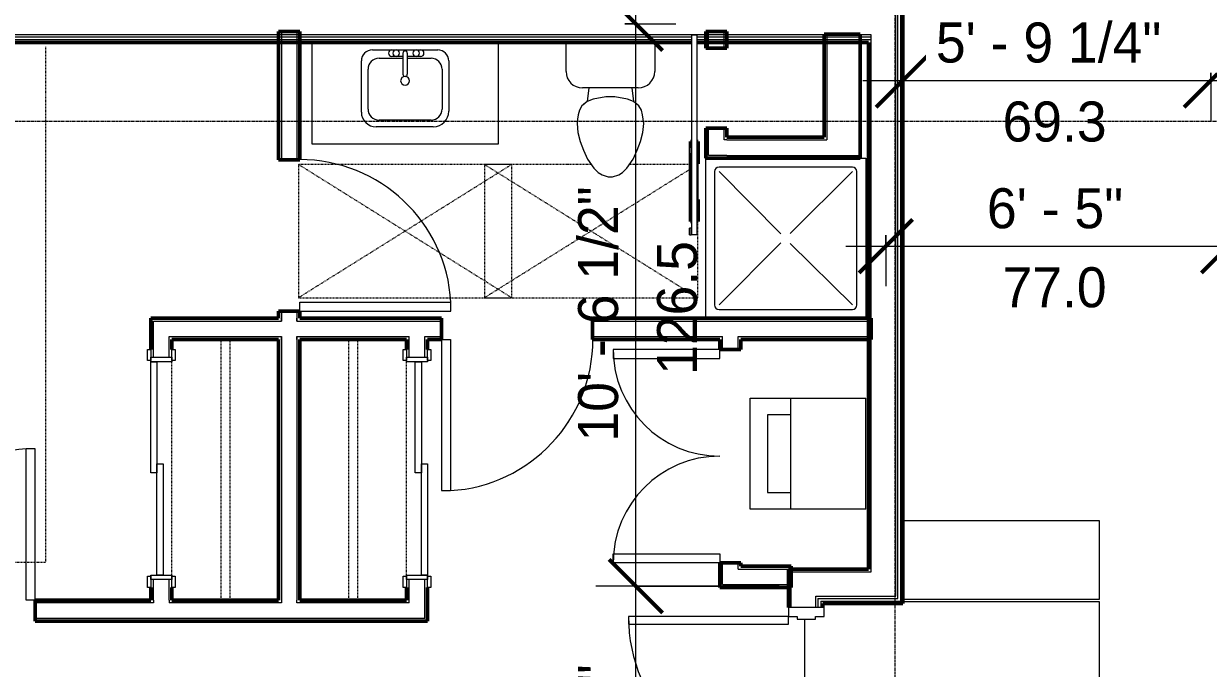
# Model space of a CAD drawing. Header units: inches. Extents: x -4217 to -1814, y 9706 to 12425.
# Drawn here: x -3677.4 to -3410.9, y 10693.2 to 10838.2 of the extents above; entities that cross this region are included whole.
import ezdxf

# ---------------------------------------------------------------- set-up
doc = ezdxf.new("R2010")
doc.units = ezdxf.units.IN
doc.header["$MEASUREMENT"] = 0
doc.linetypes.add('Dash', pattern=[0.25, 0.125, -0.125])
doc.linetypes.add('Grid Line 1_2_', pattern=[0.875, 0.5, -0.125, 0.125, -0.125])
for name, color, linetype, lineweight in [('A-ANNO-DIMS', 211, 'Continuous', 9), ('A-ANNO-DIMS-96', 211, 'Continuous', 9), ('A-DOOR-1', 7, 'Continuous', 9), ('A-DOOR-2', 50, 'Continuous', 20), ('A-DOOR-4', 10, 'Continuous', 13), ('A-DOOR-5', 250, 'Continuous', 50), ('A-DOOR-6', 31, 'Continuous', 20), ('A-DOOR-7', 31, 'Continuous', 9), ('A-DOOR-FRAM', 31, 'Continuous', 20), ('A-DOOR-FRAM-1', 50, 'Continuous', 20), ('A-FLOR', 192, 'Continuous', 13), ('A-GENM-HDLN-1', 7, 'Dash', 9), ('A-WALL', 113, 'Continuous', 13), ('A-WALL-3', 250, 'Continuous', 50), ('A-WALL-4', 10, 'Continuous', 13), ('I-FURN-HDLN-1', 7, 'Dash', 9), ('I-WALL-3', 2, 'Continuous', 50), ('P-SANR-FIXT-2', 7, 'Continuous', 9), ('Q-CASE-3', 7, 'Continuous', 9), ('Q-CASE-HDLN-1', 7, 'Dash', 9), ('S-GRID-1', 1, 'Grid Line 1_2_', 9)]:
    doc.layers.add(name, color=color, linetype=linetype, lineweight=lineweight)
doc.styles.add('Century Gothic', font='ufonts.com_century-gothic.ttf', dxfattribs={"height": 9})
doc.dimstyles.new('OD__1_16__Tol__', dxfattribs={"dimscale": 12, "dimtxt": 9.397514, "dimasz": 1, "dimexe": 0.75, "dimexo": 0.5, "dimgap": 0.125, "dimtad": 1, "dimdec": 4, "dimrnd": 0.0625, "dimzin": 3, "dimdsep": 46, "dimlunit": 4, "dimtxsty": 'Century Gothic', "dimblk1": 'OBLIQUE', "dimblk2": 'OBLIQUE', "dimsah": 1, "dimcen": 0.09, "dimdle": 0.75, "dimazin": 0, "dimtfac": 1, "dimtdec": 4, "dimtix": 1, "dimtmove": 0, "dimatfit": 3, "dimfxl": 1, "dimtvp": 1, "dimtfill": 1, "dimfrac": 2, "dimtolj": 1, "dimtzin": 0, "dimarcsym": 2})

# ---------------------------------------------------------------- blocks, each defined once
blk = doc.blocks.new('DIMBLOCK18-FLOOR PLAN - 2ND FLOOR')
at = {"layer": 'A-ANNO-DIMS-96', "lineweight": 50}
for p, q in [((-3479.55, 10825.42), (-3473.55, 10831.42)), ((-3410.3, 10825.42), (-3404.3, 10831.42)), ((-3479.55, 10825.42), (-3485.55, 10819.42)), ((-3410.3, 10825.42), (-3416.3, 10819.42))]:
    blk.add_line(p, q, dxfattribs=at)
at = {"layer": 'A-ANNO-DIMS-96'}
for p, q in [((-3479.55, 10827.91), (-3479.55, 10816.42)), ((-3479.55, 10825.42), (-3479.55, 10827.91)), ((-3410.3, 10827.91), (-3410.3, 10816.42)), ((-3410.3, 10825.42), (-3410.3, 10827.91)), ((-3488.55, 10825.42), (-3401.3, 10825.42))]:
    blk.add_line(p, q, dxfattribs=at)
at = {"layer": 'A-ANNO-DIMS-96', "color": 0, "insert": (-3457.16, 10820.69), "char_height": 9, "width": 29.356, "attachment_point": 1, "line_spacing_factor": 0.984502, "style": 'Century Gothic', "bg_fill": 3, "box_fill_scale": 1.25, "bg_fill_color": 256, "bg_fill_true_color": 13158600, "bg_fill_transparency": 0}
blk.add_mtext('69.3', dxfattribs=at)
at = {"layer": 'A-ANNO-DIMS-96', "color": 0, "insert": (-3472.15, 10838.46), "char_height": 9, "width": 65.3351, "attachment_point": 1, "line_spacing_factor": 0.984502, "style": 'Century Gothic', "bg_fill": 3, "box_fill_scale": 1.25, "bg_fill_color": 256, "bg_fill_true_color": 13158600, "bg_fill_transparency": 0}
blk.add_mtext('5\' - 9 1/4"', dxfattribs=at)
blk = doc.blocks.new('_Oblique')
at = {"color": 0, "linetype": 'ByBlock', "lineweight": -2}
blk.add_line((-0.5, -0.5), (0.5, 0.5), dxfattribs=at)
blk = doc.blocks.new('DIMBLOCK19-FLOOR PLAN - 2ND FLOOR')
at = {"layer": 'A-ANNO-DIMS-96', "lineweight": 50}
for p, q in [((-3483.42, 10788.14), (-3477.42, 10794.14)), ((-3406.42, 10788.14), (-3400.42, 10794.14)), ((-3483.42, 10788.14), (-3489.42, 10782.14)), ((-3406.42, 10788.14), (-3412.42, 10782.14))]:
    blk.add_line(p, q, dxfattribs=at)
at = {"layer": 'A-ANNO-DIMS-96'}
for p, q in [((-3483.42, 10790.63), (-3483.42, 10779.14)), ((-3483.42, 10788.14), (-3483.42, 10790.63)), ((-3406.42, 10790.63), (-3406.42, 10779.14)), ((-3406.42, 10788.14), (-3406.42, 10790.63)), ((-3492.42, 10788.14), (-3397.42, 10788.14))]:
    blk.add_line(p, q, dxfattribs=at)
at = {"layer": 'A-ANNO-DIMS-96', "color": 0, "char_height": 9, "attachment_point": 1, "line_spacing_factor": 0.984502, "style": 'Century Gothic', "bg_fill": 3, "box_fill_scale": 1.25, "bg_fill_color": 256, "bg_fill_true_color": 13158600, "bg_fill_transparency": 0}
for s, insert, width in [('6\' - 5"', (-3460.66, 10801.18), 37.7691), ('77.0', (-3457.16, 10783.41), 29.356)]:
    blk.add_mtext(s, dxfattribs=dict(at, insert=insert, width=width))
blk = doc.blocks.new('DIMBLOCK28-FLOOR PLAN - 2ND FLOOR')
at = {"layer": 'A-ANNO-DIMS-96', "lineweight": 50}
for p, q in [((-3539.61, 10711.66), (-3545.61, 10717.66)), ((-3539.61, 10711.66), (-3533.61, 10705.66)), ((-3539.61, 10646.69), (-3545.61, 10652.69)), ((-3539.61, 10646.69), (-3533.61, 10640.69))]:
    blk.add_line(p, q, dxfattribs=at)
at = {"layer": 'A-ANNO-DIMS-96'}
for p, q in [((-3507.42, 10711.66), (-3548.61, 10711.66)), ((-3539.61, 10646.69), (-3539.61, 10711.66)), ((-3539.61, 10711.66), (-3507.42, 10711.66)), ((-3507.42, 10646.69), (-3548.61, 10646.69)), ((-3539.61, 10646.69), (-3507.42, 10646.69))]:
    blk.add_line(p, q, dxfattribs=at)
at = {"layer": 'A-ANNO-DIMS-96', "color": 0, "char_height": 9, "attachment_point": 1, "rotation": 90, "line_spacing_factor": 0.984502, "style": 'Century Gothic', "bg_fill": 3, "box_fill_scale": 1.25, "bg_fill_color": 256, "bg_fill_true_color": 13158600, "bg_fill_transparency": 0}
for s, insert, width in [('5\' - 5"', (-3552.64, 10663.44), 37.7691), ('65.0', (-3534.87, 10666.95), 29.356)]:
    blk.add_mtext(s, dxfattribs=dict(at, insert=insert, width=width))
blk = doc.blocks.new('DIMBLOCK29-FLOOR PLAN - 2ND FLOOR')
at = {"layer": 'A-ANNO-DIMS-96', "lineweight": 50}
for p, q in [((-3539.61, 10838.19), (-3545.61, 10844.19)), ((-3539.61, 10838.19), (-3533.61, 10832.19)), ((-3539.61, 10711.66), (-3545.61, 10717.66)), ((-3539.61, 10711.66), (-3533.61, 10705.66))]:
    blk.add_line(p, q, dxfattribs=at)
at = {"layer": 'A-ANNO-DIMS-96'}
for p, q in [((-3542.09, 10838.19), (-3530.61, 10838.19)), ((-3539.61, 10838.19), (-3542.09, 10838.19)), ((-3539.61, 10711.66), (-3539.61, 10838.19)), ((-3507.42, 10711.66), (-3548.61, 10711.66)), ((-3539.61, 10711.66), (-3507.42, 10711.66))]:
    blk.add_line(p, q, dxfattribs=at)
at = {"layer": 'A-ANNO-DIMS-96', "color": 0, "char_height": 9, "attachment_point": 1, "rotation": 90, "line_spacing_factor": 0.984502, "style": 'Century Gothic', "bg_fill": 3, "box_fill_scale": 1.25, "bg_fill_color": 256, "bg_fill_true_color": 13158600, "bg_fill_transparency": 0}
for s, insert, width in [('10\' - 6 1/2"', (-3552.64, 10744.2), 73.7481), ('126.5', (-3534.87, 10759.19), 37.7691)]:
    blk.add_mtext(s, dxfattribs=dict(at, insert=insert, width=width))
blk = doc.blocks.new('DIMBLOCK30-FLOOR PLAN - 2ND FLOOR')
at = {"layer": 'A-ANNO-DIMS-96', "lineweight": 50}
for p, q in [((-3539.61, 10964.71), (-3545.61, 10970.71)), ((-3539.61, 10964.71), (-3533.61, 10958.71)), ((-3539.61, 10838.19), (-3545.61, 10844.19)), ((-3539.61, 10838.19), (-3533.61, 10832.19))]:
    blk.add_line(p, q, dxfattribs=at)
at = {"layer": 'A-ANNO-DIMS-96'}
for p, q in [((-3507.42, 10964.71), (-3548.61, 10964.71)), ((-3539.61, 10838.19), (-3539.61, 10964.71)), ((-3539.61, 10964.71), (-3507.42, 10964.71)), ((-3542.09, 10838.19), (-3530.61, 10838.19)), ((-3539.61, 10838.19), (-3542.09, 10838.19))]:
    blk.add_line(p, q, dxfattribs=at)
at = {"layer": 'A-ANNO-DIMS-96', "color": 0, "char_height": 9, "attachment_point": 1, "rotation": 90, "line_spacing_factor": 0.984502, "style": 'Century Gothic', "bg_fill": 3, "box_fill_scale": 1.25, "bg_fill_color": 256, "bg_fill_true_color": 13158600, "bg_fill_transparency": 0}
for s, insert, width in [('10\' - 6 1/2"', (-3552.64, 10870.72), 73.7481), ('126.5', (-3534.87, 10885.71), 37.7691)]:
    blk.add_mtext(s, dxfattribs=dict(at, insert=insert, width=width))

msp = doc.modelspace()

# ---------------------------------------------------------------- linework, layer by layer
at = {"layer": 'A-DOOR-1'}
for p, q in [((-3649.49874, 10764.9144), (-3648.74874, 10764.9144)), ((-3649.49874, 10762.4144), (-3649.49874, 10764.9144)), ((-3648.74874, 10764.9144), (-3648.74874, 10762.4144)), ((-3643.99874, 10764.9144), (-3643.24874, 10764.9144)), ((-3643.99874, 10762.4144), (-3643.99874, 10764.9144)), ((-3643.24874, 10764.9144), (-3643.24874, 10762.4144)), ((-3591.99874, 10764.9144), (-3591.24874, 10764.9144)), ((-3591.99874, 10762.4144), (-3591.99874, 10764.9144)), ((-3591.24874, 10764.9144), (-3591.24874, 10762.4144)), ((-3586.49874, 10764.9144), (-3585.74874, 10764.9144)), ((-3586.49874, 10762.4144), (-3586.49874, 10764.9144)), ((-3585.74874, 10764.9144), (-3585.74874, 10762.4144)), ((-3648.74874, 10762.4144), (-3649.49874, 10762.4144)), ((-3643.24874, 10762.4144), (-3643.99874, 10762.4144)), ((-3591.24874, 10762.4144), (-3591.99874, 10762.4144)), ((-3585.74874, 10762.4144), (-3586.49874, 10762.4144)), ((-3649.49874, 10713.9144), (-3648.74874, 10713.9144)), ((-3649.49874, 10711.4144), (-3649.49874, 10713.9144)), ((-3648.74874, 10713.9144), (-3648.74874, 10711.4144)), ((-3643.99874, 10713.9144), (-3643.24874, 10713.9144)), ((-3643.99874, 10711.4144), (-3643.99874, 10713.9144)), ((-3643.24874, 10713.9144), (-3643.24874, 10711.4144)), ((-3591.99874, 10713.9144), (-3591.24874, 10713.9144)), ((-3591.99874, 10711.4144), (-3591.99874, 10713.9144)), ((-3591.24874, 10713.9144), (-3591.24874, 10711.4144)), ((-3586.49874, 10713.9144), (-3585.74874, 10713.9144)), ((-3586.49874, 10711.4144), (-3586.49874, 10713.9144)), ((-3585.74874, 10713.9144), (-3585.74874, 10711.4144)), ((-3648.74874, 10711.4144), (-3649.49874, 10711.4144)), ((-3643.24874, 10711.4144), (-3643.99874, 10711.4144)), ((-3591.24874, 10711.4144), (-3591.99874, 10711.4144)), ((-3585.74874, 10711.4144), (-3586.49874, 10711.4144))]:
    msp.add_line(p, q, dxfattribs=at)
for centre, start, end in [((-3615.24874, 10773.55351), 3.365687, 90), ((-3674.79874, 10708.5394), 93.365687, 180)]:
    msp.add_arc(centre, 34.06659, start, end, dxfattribs=at)
at = {"layer": 'A-DOOR-2'}
for p, q in [((-3615.24874, 10775.55351), (-3581.2409, 10775.55351)), ((-3615.24874, 10773.55351), (-3615.24874, 10775.55351)), ((-3581.2409, 10773.55351), (-3581.2409, 10775.55351)), ((-3615.24874, 10773.55351), (-3581.2409, 10773.55351)), ((-3583.37374, 10767.17851), (-3583.37374, 10733.17067)), ((-3583.37374, 10767.17851), (-3581.37374, 10767.17851)), ((-3581.37374, 10767.17851), (-3581.37374, 10733.17067)), ((-3648.74874, 10762.1644), (-3647.37374, 10762.1644)), ((-3648.74874, 10737.1644), (-3648.74874, 10762.1644)), ((-3647.37374, 10762.1644), (-3647.37374, 10737.1644)), ((-3589.24874, 10762.1644), (-3587.87374, 10762.1644)), ((-3589.24874, 10737.1644), (-3589.24874, 10762.1644)), ((-3587.87374, 10762.1644), (-3587.87374, 10737.1644)), ((-3676.79874, 10708.5394), (-3676.79874, 10742.54723)), ((-3674.79874, 10742.54723), (-3676.79874, 10742.54723)), ((-3674.79874, 10708.5394), (-3674.79874, 10742.54723)), ((-3647.37374, 10737.1644), (-3648.74874, 10737.1644)), ((-3647.37374, 10739.1644), (-3645.99874, 10739.1644)), ((-3647.37374, 10714.1644), (-3647.37374, 10739.1644)), ((-3645.99874, 10739.1644), (-3645.99874, 10714.1644)), ((-3587.87374, 10737.1644), (-3589.24874, 10737.1644)), ((-3587.87374, 10739.1644), (-3586.49874, 10739.1644)), ((-3587.87374, 10714.1644), (-3587.87374, 10739.1644)), ((-3586.49874, 10739.1644), (-3586.49874, 10714.1644)), ((-3583.37374, 10733.17067), (-3581.37374, 10733.17067)), ((-3645.99874, 10714.1644), (-3647.37374, 10714.1644)), ((-3586.49874, 10714.1644), (-3587.87374, 10714.1644)), ((-3674.79874, 10708.5394), (-3676.79874, 10708.5394))]:
    msp.add_line(p, q, dxfattribs=at)
at = {"layer": 'A-DOOR-FRAM'}
for p, q in [((-3499.23624, 10704.2644), (-3499.23624, 10704.8894)), ((-3499.23624, 10704.8894), (-3497.29874, 10704.8894)), ((-3497.29874, 10704.8894), (-3497.29874, 10706.8894))]:
    msp.add_line(p, q, dxfattribs=at)
at = {"layer": 'A-DOOR-FRAM-1'}
for p, q in [((-3648.74874, 10763.1644), (-3643.99874, 10763.1644)), ((-3648.74874, 10762.1644), (-3648.74874, 10763.1644)), ((-3643.99874, 10762.1644), (-3648.74874, 10762.1644)), ((-3643.99874, 10763.1644), (-3643.99874, 10762.1644)), ((-3591.24874, 10763.1644), (-3586.49874, 10763.1644)), ((-3591.24874, 10762.1644), (-3591.24874, 10763.1644)), ((-3586.49874, 10762.1644), (-3591.24874, 10762.1644)), ((-3586.49874, 10763.1644), (-3586.49874, 10762.1644)), ((-3648.74874, 10713.1644), (-3648.74874, 10714.1644)), ((-3648.74874, 10714.1644), (-3643.99874, 10714.1644)), ((-3643.99874, 10713.1644), (-3648.74874, 10713.1644)), ((-3643.99874, 10714.1644), (-3643.99874, 10713.1644)), ((-3591.24874, 10714.1644), (-3586.49874, 10714.1644)), ((-3591.24874, 10713.1644), (-3591.24874, 10714.1644)), ((-3586.49874, 10713.1644), (-3591.24874, 10713.1644)), ((-3586.49874, 10714.1644), (-3586.49874, 10713.1644))]:
    msp.add_line(p, q, dxfattribs=at)
at = {"layer": 'A-FLOR'}
for p, q in [((-3435.32374, 10726.40793), (-3479.54874, 10726.40793)), ((-3435.32374, 10708.7894), (-3435.32374, 10726.40793)), ((-3479.54874, 10708.7894), (-3435.32374, 10708.7894)), ((-3435.32374, 10708.1644), (-3479.54874, 10708.1644)), ((-3435.32374, 10669.5144), (-3435.32374, 10708.1644)), ((-3501.67374, 10704.2644), (-3501.67374, 10669.5144))]:
    msp.add_line(p, q, dxfattribs=at)
at = {"layer": 'A-GENM-HDLN-1'}
for p, q in [((-3615.54874, 10776.55351), (-3567.54874, 10806.55351)), ((-3615.54874, 10806.55351), (-3567.54874, 10776.55351)), ((-3567.54874, 10806.55351), (-3615.54874, 10806.55351)), ((-3615.54874, 10806.55351), (-3615.54874, 10776.55351)), ((-3573.72374, 10806.55351), (-3573.72374, 10776.55351)), ((-3567.54874, 10776.55351), (-3567.54874, 10806.55351)), ((-3615.54874, 10776.55351), (-3567.54874, 10776.55351))]:
    msp.add_line(p, q, dxfattribs=at)
at = {"layer": 'A-WALL'}
for p, q in [((-3481.17374, 10709.4144), (-3481.17374, 10966.9644)), ((-3480.67374, 10708.9144), (-3480.67374, 10967.4644)), ((-3480.04874, 10708.2894), (-3480.04874, 10968.0894)), ((-3486.67374, 10835.6894), (-3852.47374, 10835.6894)), ((-3486.67374, 10714.9144), (-3486.67374, 10835.6894)), ((-3527.12143, 10835.1894), (-3852.47374, 10835.1894)), ((-3527.12113, 10834.5644), (-3852.47374, 10834.5644)), ((-3486.67374, 10835.1894), (-3525.87166, 10835.1894)), ((-3486.67374, 10834.5644), (-3525.87166, 10834.5644)), ((-3504.67374, 10714.9144), (-3486.67374, 10714.9144)), ((-3504.67374, 10706.8894), (-3504.67374, 10714.9144)), ((-3499.17374, 10709.4144), (-3481.17374, 10709.4144)), ((-3499.17374, 10706.8894), (-3499.17374, 10709.4144)), ((-3498.67374, 10708.9144), (-3480.67374, 10708.9144)), ((-3498.67374, 10708.9144), (-3498.67374, 10706.8894)), ((-3498.04874, 10708.2894), (-3479.54874, 10708.2894)), ((-3498.04874, 10708.2894), (-3498.04874, 10706.8894))]:
    msp.add_line(p, q, dxfattribs=at)
at = {"layer": 'A-WALL-3'}
for p, q in [((-3615.24874, 10836.4394), (-3619.99874, 10836.4394)), ((-3619.99874, 10836.4394), (-3619.99874, 10807.55351)), ((-3615.24874, 10807.55351), (-3615.24874, 10836.4394)), ((-3497.29874, 10835.8144), (-3497.29874, 10812.67851)), ((-3619.99874, 10807.55351), (-3615.24874, 10807.55351)), ((-3648.74874, 10771.92851), (-3648.74874, 10764.9144)), ((-3648.12374, 10771.92851), (-3648.74874, 10771.92851)), ((-3643.99874, 10771.92851), (-3648.12374, 10771.92851)), ((-3619.99874, 10771.92851), (-3643.99874, 10771.92851)), ((-3615.24874, 10773.55351), (-3619.99874, 10773.55351)), ((-3619.99874, 10773.55351), (-3619.99874, 10771.92851)), ((-3615.24874, 10771.92851), (-3615.24874, 10773.55351)), ((-3583.37374, 10771.92851), (-3615.24874, 10771.92851)), ((-3583.37374, 10767.17851), (-3583.37374, 10771.92851)), ((-3643.99874, 10767.17851), (-3619.99874, 10767.17851)), ((-3643.99874, 10764.9144), (-3643.99874, 10767.17851)), ((-3619.99874, 10767.17851), (-3619.99874, 10708.5394)), ((-3615.24874, 10767.17851), (-3591.24874, 10767.17851)), ((-3615.24874, 10708.5394), (-3615.24874, 10767.17851)), ((-3591.24874, 10767.17851), (-3591.24874, 10764.9144)), ((-3586.49874, 10764.9144), (-3586.49874, 10767.17851)), ((-3586.49874, 10767.17851), (-3583.37374, 10767.17851)), ((-3648.74874, 10711.4144), (-3648.74874, 10708.5394)), ((-3643.99874, 10708.5394), (-3643.99874, 10711.4144)), ((-3591.24874, 10711.4144), (-3591.24874, 10708.5394)), ((-3586.49874, 10703.7894), (-3586.49874, 10711.4144)), ((-3648.74874, 10708.5394), (-3674.79874, 10708.5394)), ((-3674.79874, 10708.5394), (-3674.79874, 10703.7894)), ((-3619.99874, 10708.5394), (-3643.99874, 10708.5394)), ((-3591.24874, 10708.5394), (-3615.24874, 10708.5394)), ((-3674.79874, 10703.7894), (-3591.24874, 10703.7894)), ((-3591.24874, 10703.7894), (-3587.12374, 10703.7894)), ((-3587.12374, 10703.7894), (-3586.49874, 10703.7894))]:
    msp.add_line(p, q, dxfattribs=at)
at = {"layer": 'A-WALL-4'}
for p, q in [((-3619.37374, 10836.4394), (-3619.37374, 10807.55351)), ((-3615.87374, 10836.4394), (-3615.87374, 10807.55351)), ((-3496.67374, 10835.8144), (-3496.67374, 10812.67851)), ((-3496.67374, 10812.67851), (-3496.67374, 10812.05351)), ((-3619.37374, 10773.55351), (-3619.37374, 10771.92851)), ((-3619.37374, 10771.30351), (-3619.37374, 10771.92851)), ((-3619.37374, 10771.92851), (-3619.37374, 10771.30351)), ((-3615.87374, 10773.55351), (-3615.87374, 10771.92851)), ((-3615.87374, 10771.92851), (-3615.87374, 10771.30351)), ((-3615.87374, 10771.30351), (-3615.87374, 10771.92851)), ((-3648.12374, 10771.30351), (-3644.62374, 10771.30351)), ((-3648.12374, 10763.1644), (-3648.12374, 10771.30351)), ((-3644.62374, 10771.30351), (-3643.99874, 10771.30351)), ((-3643.99874, 10771.30351), (-3619.37374, 10771.30351)), ((-3615.87374, 10771.30351), (-3583.37374, 10771.30351)), ((-3644.62374, 10767.80351), (-3643.99874, 10767.80351)), ((-3644.62374, 10763.1644), (-3644.62374, 10767.80351)), ((-3643.99874, 10767.80351), (-3619.37374, 10767.80351)), ((-3619.37374, 10767.17851), (-3619.37374, 10767.80351)), ((-3619.37374, 10767.80351), (-3619.37374, 10767.17851)), ((-3619.37374, 10767.17851), (-3619.37374, 10708.5394)), ((-3615.87374, 10767.80351), (-3615.87374, 10767.17851)), ((-3615.87374, 10767.80351), (-3590.62374, 10767.80351)), ((-3615.87374, 10767.17851), (-3615.87374, 10767.80351)), ((-3615.87374, 10767.17851), (-3615.87374, 10708.5394)), ((-3590.62374, 10767.17851), (-3590.62374, 10767.80351)), ((-3590.62374, 10763.1644), (-3590.62374, 10767.17851)), ((-3587.12374, 10767.17851), (-3587.12374, 10767.80351)), ((-3587.12374, 10767.80351), (-3583.37374, 10767.80351)), ((-3587.12374, 10763.1644), (-3587.12374, 10767.17851)), ((-3648.12374, 10708.5394), (-3648.12374, 10713.1644)), ((-3644.62374, 10708.5394), (-3644.62374, 10713.1644)), ((-3590.62374, 10707.9144), (-3590.62374, 10713.1644)), ((-3587.12374, 10704.4144), (-3587.12374, 10713.1644)), ((-3648.12374, 10707.9144), (-3674.79874, 10707.9144)), ((-3648.12374, 10708.5394), (-3648.12374, 10707.9144)), ((-3644.62374, 10708.5394), (-3644.62374, 10707.9144)), ((-3619.37374, 10707.9144), (-3644.62374, 10707.9144)), ((-3619.37374, 10708.5394), (-3619.37374, 10707.9144)), ((-3615.87374, 10707.9144), (-3615.87374, 10708.5394)), ((-3591.24874, 10707.9144), (-3615.87374, 10707.9144)), ((-3590.62374, 10707.9144), (-3591.24874, 10707.9144)), ((-3591.24874, 10704.4144), (-3674.79874, 10704.4144)), ((-3590.62374, 10704.4144), (-3591.24874, 10704.4144)), ((-3587.12374, 10704.4144), (-3590.62374, 10704.4144))]:
    msp.add_line(p, q, dxfattribs=at)
at = {"layer": 'I-FURN-HDLN-1'}
for p, q in [((-3672.43367, 10833.0019), (-3672.43367, 10717.0019)), ((-3672.43367, 10717.0019), (-3810.43367, 10717.0019))]:
    msp.add_line(p, q, dxfattribs=at)
at = {"layer": 'I-WALL-3'}
for p, q in [((-3479.54874, 10707.7894), (-3479.54874, 10968.5894)), ((-3852.47374, 10833.9394), (-3527.12084, 10833.9394)), ((-3525.87166, 10833.9394), (-3487.29874, 10833.9394)), ((-3487.29874, 10833.9394), (-3487.29874, 10715.5394)), ((-3487.29874, 10715.5394), (-3505.29874, 10715.5394)), ((-3505.29874, 10715.5394), (-3505.29874, 10706.8894)), ((-3497.54874, 10707.7894), (-3479.54874, 10707.7894)), ((-3497.54874, 10706.8894), (-3497.54874, 10707.7894))]:
    msp.add_line(p, q, dxfattribs=at)
at = {"layer": 'P-SANR-FIXT-2'}
for p, q in [((-3598.89126, 10832.3144), (-3584.20622, 10832.3144)), ((-3598.89126, 10832.3144), (-3584.20622, 10832.3144)), ((-3597.39126, 10830.4394), (-3592.04874, 10830.4394)), ((-3594.54874, 10832.3144), (-3588.04874, 10832.3144)), ((-3592.04874, 10830.8144), (-3594.54874, 10830.8144)), ((-3592.04874, 10831.55059), (-3592.04874, 10826.81224)), ((-3591.04874, 10831.55059), (-3591.04874, 10826.81224)), ((-3588.04874, 10830.8144), (-3591.04874, 10830.8144)), ((-3591.04874, 10830.4394), (-3585.70622, 10830.4394)), ((-3601.39126, 10818.31243), (-3601.39126, 10829.8144)), ((-3601.39126, 10818.31243), (-3601.39126, 10829.8144)), ((-3599.89126, 10818.99156), (-3599.89126, 10827.9394)), ((-3583.20622, 10827.9394), (-3583.20622, 10818.99156)), ((-3581.70622, 10829.8144), (-3581.70622, 10818.49156)), ((-3581.70622, 10829.8144), (-3581.70622, 10818.49156)), ((-3585.20622, 10814.99156), (-3598.07039, 10814.99156)), ((-3585.20622, 10814.99156), (-3598.07039, 10814.99156)), ((-3585.70622, 10816.49156), (-3597.39126, 10816.49156)), ((-3487.92374, 10728.9894), (-3487.92374, 10753.9894))]:
    msp.add_line(p, q, dxfattribs=at)
for centre, radius, start, end in [((-3598.89126, 10829.8144), 2.5, 90, 180), ((-3598.89126, 10829.8144), 2.5, 90, 180), ((-3597.39126, 10827.9394), 2.5, 90, 180), ((-3594.54874, 10831.5644), 0.75, 90, 270), ((-3593.54874, 10831.5644), 0.75, 0, 180), ((-3593.54874, 10831.5644), 0.75, 180, 0), ((-3591.54874, 10831.55059), 0.5, 0, 180), ((-3589.04874, 10831.5644), 0.75, 0, 180), ((-3589.04874, 10831.5644), 0.75, 180, 0), ((-3588.04874, 10831.5644), 0.75, 270, 90), ((-3585.70622, 10827.9394), 2.5, 0, 90), ((-3584.20622, 10829.8144), 2.5, 0, 90), ((-3584.20622, 10829.8144), 2.5, 0, 90), ((-3591.54874, 10825.34706), 1, 0, 180), ((-3591.54874, 10825.34706), 1, 180, 0), ((-3591.54874, 10826.81224), 0.5, 180, 0), ((-3598.07039, 10818.31243), 3.32087, 180, 270), ((-3598.07039, 10818.31243), 3.32087, 180, 270), ((-3597.39126, 10818.99156), 2.5, 180, 270), ((-3585.70622, 10818.99156), 2.5, 270, 0), ((-3585.20622, 10818.49156), 3.5, 270, 0), ((-3585.20622, 10818.49156), 3.5, 270, 0), ((-3490.92374, 10804.92851), 1, 0, 90)]:
    msp.add_arc(centre, radius, start, end, dxfattribs=at)
at = {"layer": 'Q-CASE-3'}
for p, q in [((-3612.54874, 10833.9394), (-3612.54874, 10811.1894)), ((-3570.54874, 10811.1894), (-3570.54874, 10833.9394)), ((-3612.54874, 10811.1894), (-3570.54874, 10811.1894))]:
    msp.add_line(p, q, dxfattribs=at)
at = {"layer": 'Q-CASE-HDLN-1'}
for p, q in [((-3643.99874, 10764.9144), (-3643.99874, 10767.17851)), ((-3643.99874, 10767.17851), (-3619.99874, 10767.17851)), ((-3632.99874, 10767.17851), (-3632.99874, 10708.5394)), ((-3630.99874, 10767.17851), (-3630.99874, 10708.5394)), ((-3619.99874, 10767.17851), (-3619.99874, 10708.5394)), ((-3591.24874, 10767.17851), (-3615.24874, 10767.17851)), ((-3615.24874, 10767.17851), (-3615.24874, 10708.5394)), ((-3604.24874, 10767.17851), (-3604.24874, 10708.5394)), ((-3602.24874, 10767.17851), (-3602.24874, 10708.5394)), ((-3591.24874, 10764.9144), (-3591.24874, 10767.17851)), ((-3643.99874, 10714.1644), (-3643.99874, 10762.1644)), ((-3591.24874, 10714.1644), (-3591.24874, 10762.1644)), ((-3643.99874, 10708.5394), (-3643.99874, 10711.4144)), ((-3591.24874, 10708.5394), (-3591.24874, 10711.4144)), ((-3619.99874, 10708.5394), (-3643.99874, 10708.5394)), ((-3615.24874, 10708.5394), (-3591.24874, 10708.5394))]:
    msp.add_line(p, q, dxfattribs=at)

# ---------------------------------------------------------------- next in the draw order: dimensions: what is measured, and where the dimension line sits
at = {"layer": 'A-ANNO-DIMS'}
for base, p1, p2, override, picture, middle in [((-3410.29874, 10825.42101), (-3479.54874, 10833.90629), (-3410.29874, 10833.90629), {"dimpost": '<>\\X', "dimfxl": 69.25}, 'DIMBLOCK18-FLOOR PLAN - 2ND FLOOR', (-3444.92374, 10825.42101)), ((-3406.42374, 10788.1413), (-3483.42374, 10796.62658), (-3406.42374, 10796.62658), {"dimpost": '<>\\X', "dimfxl": 77}, 'DIMBLOCK19-FLOOR PLAN - 2ND FLOOR', (-3444.92374, 10788.1413))]:
    dim = msp.add_linear_dim(base=base, p1=p1, p2=p2, dimstyle='OD__1_16__Tol__', override=override, dxfattribs=at)
    dim.commit()
    dim.dimension.update_dxf_attribs({"geometry": picture, "text_midpoint": middle})
dim = msp.add_linear_dim(base=(-3539.6053, 10711.6644), p1=(-3501.42374, 10646.6894), p2=(-3501.42374, 10711.6644), angle=90, dimstyle='OD__1_16__Tol__', override={"dimpost": '<>\\X', "dimfxl": 64.975}, dxfattribs=at)
dim.commit()
dim.dimension.update_dxf_attribs({"geometry": 'DIMBLOCK28-FLOOR PLAN - 2ND FLOOR', "text_midpoint": (-3539.6053, 10679.1769)})

# ---------------------------------------------------------------- next in the draw order: linework, layer by layer
at = {"layer": 'A-DOOR-6'}
msp.add_line((-3541.29874, 10703.1394), (-3505.29874, 10703.1394), dxfattribs=at)
at = {"layer": 'A-DOOR-FRAM'}
msp.add_line((-3503.36124, 10704.2644), (-3499.23624, 10704.2644), dxfattribs=at)
at = {"layer": 'A-WALL-3'}
for p, q in [((-3489.17374, 10835.8144), (-3497.29874, 10835.8144)), ((-3489.17374, 10812.67851), (-3489.17374, 10835.8144)), ((-3489.17374, 10808.55351), (-3489.17374, 10812.67851)), ((-3489.17374, 10807.92851), (-3489.17374, 10808.55351)), ((-3486.67374, 10767.17851), (-3486.67374, 10771.92851))]:
    msp.add_line(p, q, dxfattribs=at)
at = {"layer": 'A-WALL-4'}
for p, q in [((-3489.42374, 10835.8144), (-3489.42374, 10812.67851)), ((-3489.42374, 10812.67851), (-3489.42374, 10812.05351)), ((-3489.42374, 10812.05351), (-3489.42374, 10808.55351)), ((-3489.42374, 10808.55351), (-3489.17374, 10808.55351)), ((-3489.17374, 10808.55351), (-3489.42374, 10808.55351))]:
    msp.add_line(p, q, dxfattribs=at)
at = {"layer": 'P-SANR-FIXT-2'}
for p, q in [((-3489.17374, 10807.92851), (-3487.92374, 10807.92851)), ((-3487.92374, 10807.92851), (-3487.92374, 10771.92851)), ((-3489.92374, 10774.92851), (-3489.92374, 10804.92851))]:
    msp.add_line(p, q, dxfattribs=at)
msp.add_arc((-3490.92374, 10774.92851), 1, 270, 0, dxfattribs=at)
at = {"layer": 'S-GRID-1'}
msp.add_line((-3481.32374, 9836.17969), (-3481.32374, 12376.79045), dxfattribs=at)

# ---------------------------------------------------------------- next in the draw order: dimensions: what is measured, and where the dimension line sits
at = {"layer": 'A-ANNO-DIMS'}
dim = msp.add_linear_dim(base=(-3539.6053, 10838.1894), p1=(-3501.42374, 10711.6644), p2=(-3548.09058, 10838.1894), angle=90, dimstyle='OD__1_16__Tol__', override={"dimpost": '<>\\X', "dimfxl": 134.856848}, dxfattribs=at)
dim.commit()
dim.dimension.update_dxf_attribs({"geometry": 'DIMBLOCK29-FLOOR PLAN - 2ND FLOOR', "text_midpoint": (-3539.6053, 10774.9269)})

# ---------------------------------------------------------------- next in the draw order: linework, layer by layer
at = {"layer": 'A-DOOR-1'}
for centre, radius, start, end in [((-3583.37374, 10767.17851), 34.06659, 273.365687, 0), ((-3520.74874, 10764.92145), 24, 180, 270), ((-3520.74874, 10716.92145), 24, 90, 180)]:
    msp.add_arc(centre, radius, start, end, dxfattribs=at)
at = {"layer": 'A-DOOR-2'}
for p, q in [((-3544.74874, 10764.92145), (-3544.74874, 10762.92145)), ((-3520.74874, 10764.92145), (-3544.74874, 10764.92145)), ((-3520.74874, 10762.92145), (-3520.74874, 10764.92145)), ((-3544.74874, 10762.92145), (-3520.74874, 10762.92145)), ((-3544.74874, 10718.92145), (-3520.74874, 10718.92145)), ((-3544.74874, 10716.92145), (-3544.74874, 10718.92145)), ((-3520.74874, 10718.92145), (-3520.74874, 10716.92145)), ((-3520.74874, 10716.92145), (-3544.74874, 10716.92145))]:
    msp.add_line(p, q, dxfattribs=at)
at = {"layer": 'A-DOOR-4'}
for p, q in [((-3527.54874, 10808.94453), (-3527.54874, 10810.44453)), ((-3527.54874, 10810.44453), (-3527.22314, 10810.44453)), ((-3527.22314, 10808.94453), (-3527.54874, 10808.94453)), ((-3527.22314, 10808.94453), (-3527.22314, 10810.44453)), ((-3525.62166, 10798.67851), (-3525.62166, 10806.67851)), ((-3527.54874, 10790.67851), (-3527.54874, 10792.17851)), ((-3527.22314, 10792.17851), (-3527.54874, 10792.17851)), ((-3527.54874, 10790.67851), (-3527.22314, 10790.67851)), ((-3527.22314, 10790.67851), (-3527.22314, 10792.17851)), ((-3526.49666, 10790.67851), (-3527.12166, 10790.67851)), ((-3525.87166, 10790.67851), (-3526.49666, 10790.67851))]:
    msp.add_line(p, q, dxfattribs=at)
at = {"layer": 'A-DOOR-5'}
for p, q in [((-3527.37166, 10810.44453), (-3527.37166, 10811.67851)), ((-3527.37166, 10811.67851), (-3527.12166, 10811.67851)), ((-3525.87166, 10811.67851), (-3525.62166, 10811.67851)), ((-3525.62166, 10811.67851), (-3525.62166, 10806.67851)), ((-3527.37166, 10793.67851), (-3527.37166, 10808.94453)), ((-3525.62166, 10806.67851), (-3525.87923, 10806.67851)), ((-3525.87545, 10798.67851), (-3525.62166, 10798.67851)), ((-3525.62166, 10798.67851), (-3525.62166, 10793.67851)), ((-3527.12166, 10793.67851), (-3527.37166, 10793.67851)), ((-3525.62166, 10793.67851), (-3525.87308, 10793.67851))]:
    msp.add_line(p, q, dxfattribs=at)
at = {"layer": 'A-DOOR-6'}
for p, q in [((-3541.29874, 10704.8894), (-3541.29874, 10703.1394)), ((-3505.29874, 10704.8894), (-3541.29874, 10704.8894)), ((-3505.29874, 10703.1394), (-3505.29874, 10704.8894))]:
    msp.add_line(p, q, dxfattribs=at)
at = {"layer": 'A-DOOR-7'}
msp.add_arc((-3505.29874, 10704.8894), 36, 180, 270, dxfattribs=at)
at = {"layer": 'A-DOOR-FRAM'}
for p, q in [((-3497.29874, 10706.8894), (-3505.29874, 10706.8894)), ((-3505.29874, 10706.8894), (-3505.29874, 10704.8894)), ((-3505.29874, 10704.8894), (-3503.36124, 10704.8894)), ((-3503.36124, 10704.8894), (-3503.36124, 10704.2644))]:
    msp.add_line(p, q, dxfattribs=at)
at = {"layer": 'A-GENM-HDLN-1'}
for p, q in [((-3573.72374, 10806.55351), (-3525.72374, 10776.55351)), ((-3549.69438, 10806.55351), (-3573.72374, 10806.55351)), ((-3527.37166, 10806.55351), (-3541.04895, 10806.55351)), ((-3573.72374, 10776.55351), (-3527.37166, 10805.52355)), ((-3525.72374, 10776.55351), (-3525.72374, 10793.67851)), ((-3573.72374, 10776.55351), (-3525.72374, 10776.55351))]:
    msp.add_line(p, q, dxfattribs=at)
at = {"layer": 'A-WALL-3'}
for p, q in [((-3523.92374, 10814.67851), (-3523.92374, 10807.92851)), ((-3519.17374, 10814.67851), (-3523.92374, 10814.67851)), ((-3519.17374, 10812.67851), (-3519.17374, 10814.67851)), ((-3497.29874, 10812.67851), (-3519.17374, 10812.67851)), ((-3523.92374, 10807.92851), (-3523.29874, 10807.92851)), ((-3523.29874, 10807.92851), (-3519.17374, 10807.92851)), ((-3519.17374, 10807.92851), (-3489.17374, 10807.92851)), ((-3486.67374, 10771.92851), (-3549.37374, 10771.92851)), ((-3549.37374, 10771.92851), (-3549.37374, 10767.17851)), ((-3549.37374, 10767.17851), (-3520.74874, 10767.17851)), ((-3520.74874, 10767.17851), (-3520.74874, 10764.92145)), ((-3515.99874, 10767.17851), (-3486.67374, 10767.17851)), ((-3515.99874, 10764.92145), (-3515.99874, 10767.17851)), ((-3520.74874, 10764.92145), (-3515.99874, 10764.92145)), ((-3520.74874, 10716.92145), (-3520.74874, 10716.1644)), ((-3515.99874, 10716.92145), (-3520.74874, 10716.92145)), ((-3520.74874, 10716.1644), (-3520.74874, 10712.0394)), ((-3515.99874, 10716.1644), (-3515.99874, 10716.92145)), ((-3504.67316, 10716.1644), (-3515.99874, 10716.1644)), ((-3504.67316, 10711.4144), (-3504.67316, 10716.1644)), ((-3520.74874, 10712.0394), (-3520.74874, 10711.4144)), ((-3520.74874, 10711.4144), (-3504.67316, 10711.4144))]:
    msp.add_line(p, q, dxfattribs=at)
at = {"layer": 'A-WALL-4'}
for p, q in [((-3523.29874, 10808.55351), (-3523.29874, 10814.67851)), ((-3519.79874, 10812.05351), (-3519.79874, 10814.67851)), ((-3519.17374, 10812.05351), (-3519.79874, 10812.05351)), ((-3519.17374, 10812.05351), (-3496.67374, 10812.05351)), ((-3519.79874, 10808.55351), (-3523.29874, 10808.55351)), ((-3519.17374, 10808.55351), (-3519.79874, 10808.55351)), ((-3519.17374, 10808.55351), (-3489.42374, 10808.55351)), ((-3549.37374, 10771.30351), (-3486.67374, 10771.30351)), ((-3549.37374, 10767.80351), (-3520.12374, 10767.80351)), ((-3520.12374, 10767.17851), (-3520.12374, 10767.80351)), ((-3520.12374, 10764.92145), (-3520.12374, 10767.17851)), ((-3516.62374, 10767.80351), (-3486.67374, 10767.80351)), ((-3516.62374, 10767.17851), (-3516.62374, 10767.80351)), ((-3516.62374, 10764.92145), (-3516.62374, 10767.17851)), ((-3520.12374, 10716.1644), (-3520.12374, 10716.92145)), ((-3520.12374, 10715.5394), (-3520.12374, 10716.1644)), ((-3520.12374, 10712.0394), (-3520.12374, 10715.5394)), ((-3516.62374, 10716.1644), (-3516.62374, 10716.92145)), ((-3516.62374, 10715.5394), (-3516.62374, 10716.1644)), ((-3516.62374, 10715.5394), (-3504.67316, 10715.5394)), ((-3520.12374, 10712.0394), (-3504.67316, 10712.0394))]:
    msp.add_line(p, q, dxfattribs=at)
at = {"layer": 'P-SANR-FIXT-2'}
for p, q in [((-3539.12166, 10823.73695), (-3551.62166, 10823.73695)), ((-3550.23332, 10823.73695), (-3550.58104, 10820.71317)), ((-3540.51, 10823.73695), (-3540.16228, 10820.71317)), ((-3551.7728, 10819.71317), (-3552.33956, 10818.71317)), ((-3550.58104, 10820.71317), (-3551.7728, 10819.71317)), ((-3549.2073, 10821.21317), (-3550.58104, 10820.71317)), ((-3546.37166, 10821.71317), (-3549.2073, 10821.21317)), ((-3544.37166, 10821.71317), (-3546.37166, 10821.71317)), ((-3541.53602, 10821.21317), (-3544.37166, 10821.71317)), ((-3540.16228, 10820.71317), (-3541.53602, 10821.21317)), ((-3538.97053, 10819.71317), (-3540.16228, 10820.71317)), ((-3538.40376, 10818.71317), (-3538.97053, 10819.71317)), ((-3552.60751, 10817.71317), (-3552.78451, 10816.70937)), ((-3552.33956, 10818.71317), (-3552.60751, 10817.71317)), ((-3538.13582, 10817.71317), (-3538.40376, 10818.71317)), ((-3537.95882, 10816.70937), (-3538.13582, 10817.71317)), ((-3552.78451, 10816.70937), (-3552.87166, 10815.71317)), ((-3552.87166, 10815.71317), (-3552.69735, 10813.72079)), ((-3538.04597, 10813.72079), (-3537.87166, 10815.71317)), ((-3537.87166, 10815.71317), (-3537.95882, 10816.70937)), ((-3552.69735, 10813.72079), (-3552.15941, 10811.71317)), ((-3552.15941, 10811.71317), (-3551.43147, 10809.71317)), ((-3539.31185, 10809.71317), (-3538.58391, 10811.71317)), ((-3538.58391, 10811.71317), (-3538.04597, 10813.72079)), ((-3551.43147, 10809.71317), (-3550.49886, 10807.71317)), ((-3540.24447, 10807.71317), (-3539.31185, 10809.71317)), ((-3550.49886, 10807.71317), (-3549.11143, 10805.71317)), ((-3541.6319, 10805.71317), (-3540.24447, 10807.71317)), ((-3523.92374, 10771.92851), (-3523.92374, 10807.92851)), ((-3549.11143, 10805.71317), (-3548.11143, 10804.71317)), ((-3548.11143, 10804.71317), (-3547.2454, 10804.21317)), ((-3547.2454, 10804.21317), (-3545.87166, 10803.71317)), ((-3545.87166, 10803.71317), (-3544.87166, 10803.71317)), ((-3544.87166, 10803.71317), (-3543.49792, 10804.21317)), ((-3543.49792, 10804.21317), (-3542.6319, 10804.71317)), ((-3542.6319, 10804.71317), (-3541.6319, 10805.71317)), ((-3521.92374, 10804.92851), (-3521.92374, 10774.92851)), ((-3490.92374, 10805.92851), (-3520.92374, 10805.92851)), ((-3507.05595, 10790.91242), (-3520.92374, 10804.92851)), ((-3504.91322, 10791.03704), (-3490.92374, 10804.92851)), ((-3507.03935, 10788.92581), (-3520.92374, 10774.92851)), ((-3504.95192, 10788.78589), (-3490.92374, 10774.92851)), ((-3520.92374, 10773.92851), (-3490.92374, 10773.92851)), ((-3513.92374, 10753.9894), (-3487.92374, 10753.9894)), ((-3513.92374, 10728.9894), (-3513.92374, 10753.9894)), ((-3504.82999, 10753.9894), (-3504.82999, 10728.9894)), ((-3510.01749, 10750.2394), (-3510.01749, 10732.7394)), ((-3504.82999, 10750.2394), (-3510.01749, 10750.2394)), ((-3510.01749, 10732.7394), (-3504.82999, 10732.7394)), ((-3487.92374, 10728.9894), (-3513.92374, 10728.9894))]:
    msp.add_line(p, q, dxfattribs=at)
for centre, radius, start, end in [((-3551.62166, 10827.46317), 3.72622, 180, 270), ((-3539.12166, 10827.46317), 3.72622, 270, 0), ((-3520.92374, 10804.92851), 1, 90, 180), ((-3520.92374, 10774.92851), 1, 180, 270)]:
    msp.add_arc(centre, radius, start, end, dxfattribs=at)
at = {"layer": 'S-GRID-1'}
msp.add_line((-1814.20638, 10816.1894), (-4168.71446, 10816.1894), dxfattribs=at)

# ---------------------------------------------------------------- next in the draw order: dimensions: what is measured, and where the dimension line sits
at = {"layer": 'A-ANNO-DIMS'}
dim = msp.add_linear_dim(base=(-3539.6053, 10964.7144), p1=(-3548.09058, 10838.1894), p2=(-3501.42374, 10964.7144), angle=90, dimstyle='OD__1_16__Tol__', override={"dimpost": '<>\\X', "dimfxl": 134.856848}, dxfattribs=at)
dim.commit()
dim.dimension.update_dxf_attribs({"geometry": 'DIMBLOCK30-FLOOR PLAN - 2ND FLOOR', "text_midpoint": (-3539.6053, 10901.4519)})

# ---------------------------------------------------------------- next in the draw order: linework, layer by layer
at = {"layer": 'A-DOOR-4'}
for p, q in [((-3527.12166, 10835.67851), (-3527.12166, 10790.67851)), ((-3527.12166, 10835.67851), (-3526.49666, 10835.67851)), ((-3526.49666, 10835.67851), (-3525.87166, 10835.67851)), ((-3525.87166, 10790.67851), (-3525.87166, 10835.67851))]:
    msp.add_line(p, q, dxfattribs=at)
at = {"layer": 'A-WALL-3'}
for p, q in [((-3523.92374, 10836.4394), (-3523.92374, 10832.67851)), ((-3519.17374, 10836.4394), (-3523.92374, 10836.4394)), ((-3519.17374, 10832.67851), (-3519.17374, 10836.4394)), ((-3523.92374, 10832.67851), (-3519.17374, 10832.67851))]:
    msp.add_line(p, q, dxfattribs=at)
at = {"layer": 'A-WALL-4'}
for p, q in [((-3523.29874, 10832.67851), (-3523.29874, 10836.4394)), ((-3519.79874, 10832.67851), (-3519.79874, 10836.4394))]:
    msp.add_line(p, q, dxfattribs=at)
at = {"layer": 'P-SANR-FIXT-2'}
for p, q in [((-3555.34788, 10827.46317), (-3555.34788, 10833.9394)), ((-3535.39544, 10833.9394), (-3535.39544, 10827.46317))]:
    msp.add_line(p, q, dxfattribs=at)

doc.saveas('drawing.dxf')
